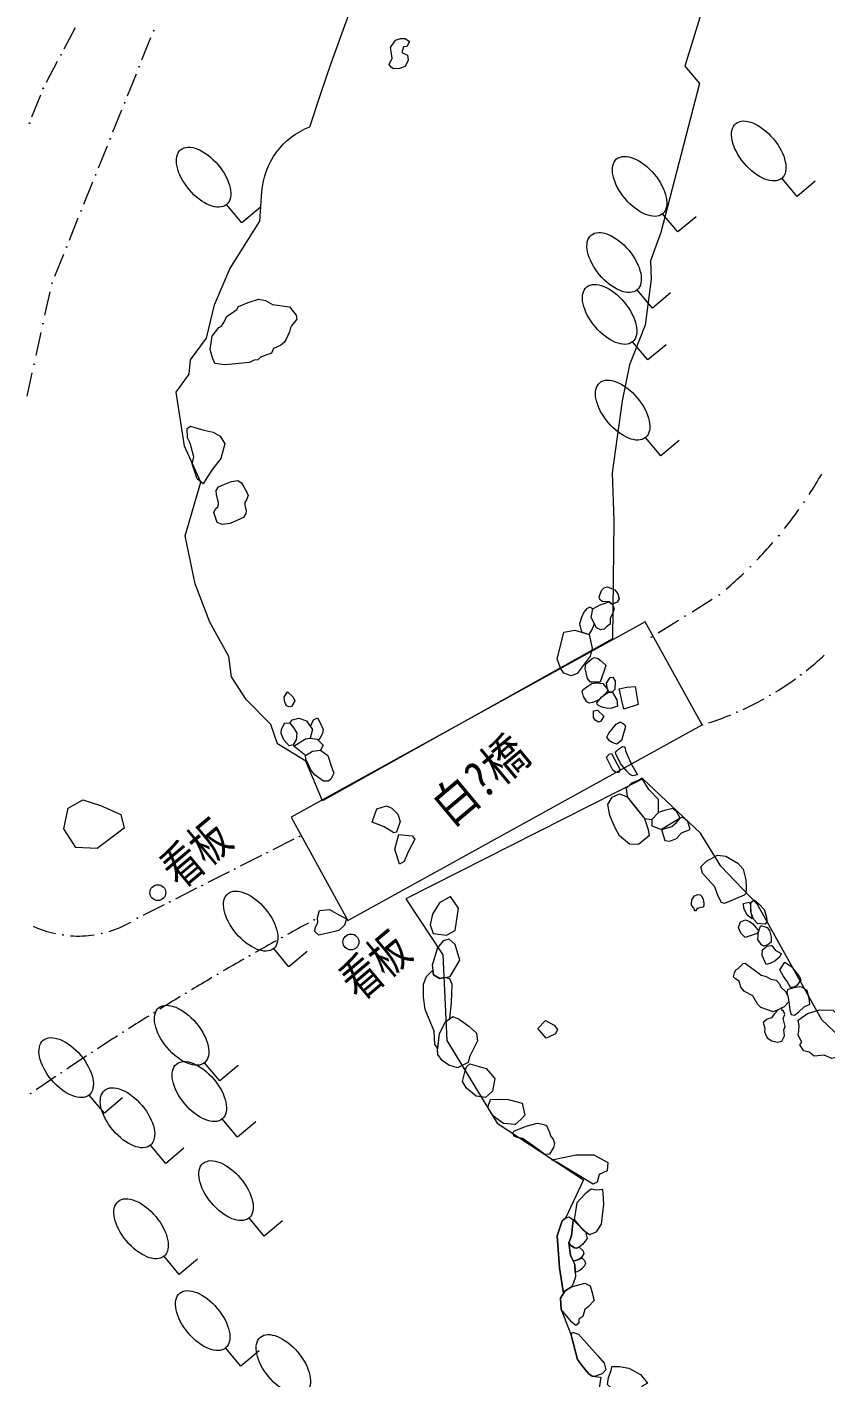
# Model space of a CAD drawing. Header units: metres. Extents: x -10443 to -4073, y -33280 to -26846.
# Drawn here: x -7924.75 to -7907.99, y -29597.36 to -29569.02 of the extents above; entities that cross this region are included whole.
import ezdxf
from ezdxf.enums import TextEntityAlignment as Align

# ---------------------------------------------------------------- set-up
doc = ezdxf.new("R2010")
doc.units = ezdxf.units.M
doc.header["$MEASUREMENT"] = 0
doc.linetypes.add('CONTINUOUS_1', pattern=[0])
doc.linetypes.add('CONTINUOUS_2', pattern=[0])
for name, color, linetype, lineweight in [('園路', 241, 'CONTINUOUS_2', 18), ('木', 254, 'CONTINUOUS_2', 18), ('構造物', 241, 'CONTINUOUS_2', 18), ('石', 241, 'CONTINUOUS_2', 18), ('護岸', 241, 'CONTINUOUS_2', 18)]:
    doc.layers.add(name, color=color, linetype=linetype, lineweight=lineweight)
doc.styles.add('MS Gothic', font='MS Gothic.ttf')

msp = doc.modelspace()

# ---------------------------------------------------------------- hatches: boundary and pattern name
at = {"layer": '園路', "linetype": 'CONTINUOUS_1', "lineweight": 18}
for points in [[(-7922.081, -29569.094, 1), (-7922.096, -29569.094, 1)], [(-7924.031, -29569.603, 1), (-7924.046, -29569.603, 1)], [(-7922.386, -29569.851, 1), (-7922.401, -29569.851, 1)], [(-7924.402, -29570.305, 1), (-7924.417, -29570.305, 1)], [(-7922.692, -29570.608, 1), (-7922.707, -29570.608, 1)], [(-7924.693, -29571.037, 1), (-7924.708, -29571.037, 1)], [(-7922.997, -29571.365, 1), (-7923.012, -29571.365, 1)], [(-7923.302, -29572.122, 1), (-7923.317, -29572.122, 1)], [(-7923.607, -29572.879, 1), (-7923.622, -29572.879, 1)], [(-7923.912, -29573.636, 1), (-7923.927, -29573.636, 1)], [(-7924.217, -29574.394, 1), (-7924.232, -29574.394, 1)], [(-7924.405, -29575.246, 1), (-7924.42, -29575.246, 1)], [(-7924.594, -29576.098, 1), (-7924.609, -29576.098, 1)], [(-7908.419, -29578.989, 1), (-7908.434, -29578.989, 1)], [(-7908.951, -29579.695, 1), (-7908.966, -29579.695, 1)], [(-7909.548, -29580.347, 1), (-7909.563, -29580.347, 1)], [(-7910.203, -29580.94, 1), (-7910.218, -29580.94, 1)], [(-7910.916, -29581.382, 1), (-7910.931, -29581.382, 1)], [(-7911.63, -29581.824, 1), (-7911.645, -29581.824, 1)], [(-7908.487, -29582.615, 1), (-7908.502, -29582.615, 1)], [(-7909.135, -29583.048, 1), (-7909.15, -29583.048, 1)], [(-7909.83, -29583.4, 1), (-7909.845, -29583.4, 1)], [(-7910.562, -29583.668, 1), (-7910.577, -29583.668, 1)], [(-7919.017, -29586.008, 1), (-7919.032, -29586.008, 1)], [(-7919.699, -29586.351, 1), (-7919.714, -29586.351, 1)], [(-7920.381, -29586.695, 1), (-7920.396, -29586.695, 1)], [(-7921.062, -29587.039, 1), (-7921.077, -29587.039, 1)], [(-7921.744, -29587.382, 1), (-7921.759, -29587.382, 1)], [(-7922.426, -29587.726, 1), (-7922.441, -29587.726, 1)], [(-7918.711, -29587.761, 1), (-7918.726, -29587.761, 1)], [(-7923.174, -29588.044, 1), (-7923.189, -29588.044, 1)], [(-7923.987, -29588.076, 1), (-7924.002, -29588.076, 1)], [(-7919.392, -29588.133, 1), (-7919.407, -29588.133, 1)], [(-7920.068, -29588.514, 1), (-7920.083, -29588.514, 1)], [(-7920.739, -29588.903, 1), (-7920.754, -29588.903, 1)], [(-7921.406, -29589.301, 1), (-7921.421, -29589.301, 1)], [(-7922.068, -29589.706, 1), (-7922.083, -29589.706, 1)], [(-7922.725, -29590.119, 1), (-7922.74, -29590.119, 1)], [(-7923.377, -29590.54, 1), (-7923.392, -29590.54, 1)], [(-7924.024, -29590.969, 1), (-7924.039, -29590.969, 1)], [(-7924.665, -29591.406, 1), (-7924.68, -29591.406, 1)]]:
    msp.add_hatch(color=241, dxfattribs=at).paths.add_polyline_path(points, flags=0)

# ---------------------------------------------------------------- linework, layer by layer
at = {"layer": '園路', "color": 1, "linetype": 'CONTINUOUS_1', "lineweight": 18}
for p, q in [((-7923.969, -29569.473), (-7923.735, -29569.031)), ((-7922.335, -29569.704), (-7922.148, -29569.241)), ((-7924.341, -29570.175), (-7924.107, -29569.733)), ((-7922.64, -29570.461), (-7922.453, -29569.998)), ((-7924.647, -29570.903), (-7924.463, -29570.438)), ((-7922.945, -29571.218), (-7922.758, -29570.755)), ((-7923.25, -29571.976), (-7923.063, -29571.512)), ((-7923.555, -29572.733), (-7923.368, -29572.269)), ((-7923.86, -29573.49), (-7923.673, -29573.026)), ((-7924.165, -29574.247), (-7923.979, -29573.783)), ((-7924.373, -29575.064), (-7924.265, -29574.576)), ((-7924.561, -29575.916), (-7924.453, -29575.428)), ((-7924.749, -29576.768), (-7924.641, -29576.28)), ((-7910.78, -29581.293), (-7910.355, -29581.03)), ((-7911.493, -29581.735), (-7911.068, -29581.471)), ((-7919.143, -29586.067), (-7919.589, -29586.292)), ((-7919.824, -29586.411), (-7920.271, -29586.636)), ((-7920.506, -29586.754), (-7920.952, -29586.979)), ((-7921.187, -29587.098), (-7921.634, -29587.323)), ((-7921.869, -29587.442), (-7922.316, -29587.667))]:
    msp.add_line(p, q, dxfattribs=at)
for centre in [(-7922.089, -29569.094), (-7924.038, -29569.603), (-7922.394, -29569.851), (-7924.41, -29570.305), (-7922.699, -29570.608), (-7924.7, -29571.037), (-7923.004, -29571.365), (-7923.309, -29572.122), (-7923.614, -29572.879), (-7923.919, -29573.636), (-7924.225, -29574.394), (-7924.413, -29575.246), (-7924.601, -29576.098), (-7908.426, -29578.989), (-7908.959, -29579.695), (-7909.555, -29580.347), (-7910.21, -29580.94), (-7910.924, -29581.382), (-7911.637, -29581.824), (-7908.494, -29582.615), (-7909.143, -29583.048), (-7909.837, -29583.4), (-7910.569, -29583.668), (-7919.025, -29586.008), (-7919.707, -29586.351), (-7920.388, -29586.695), (-7921.07, -29587.039), (-7921.751, -29587.382), (-7922.433, -29587.726), (-7918.718, -29587.761), (-7923.182, -29588.044), (-7923.995, -29588.076), (-7919.399, -29588.133), (-7920.075, -29588.514), (-7920.747, -29588.903), (-7921.414, -29589.301), (-7922.076, -29589.706), (-7922.733, -29590.119), (-7923.385, -29590.54), (-7924.031, -29590.969), (-7924.673, -29591.406)]:
    msp.add_circle(centre, 0.0075, dxfattribs=at)
for centre, radius, start, end in [((-7916.162, -29573.707), 9.367, 326.8535, 329.9118), ((-7916.162, -29573.707), 9.367, 321.444, 324.5024), ((-7916.162, -29573.707), 9.367, 316.0346, 319.0929), ((-7916.162, -29573.707), 9.367, 310.6252, 313.6835), ((-7912.454, -29577.386), 6.559, 308.3619, 312.7295), ((-7912.454, -29577.386), 6.559, 301.5497, 305.9174), ((-7912.454, -29577.386), 6.559, 294.7376, 299.1053), ((-7912.454, -29577.386), 6.559, 287.9254, 292.2931), ((-7923.678, -29585.83), 2.269, 245.3493, 257.9776), ((-7923.678, -29585.83), 2.269, 286.6555, 299.2839), ((-7888.259, -29644.21), 64.143, 118.47427, 118.9209), ((-7923.678, -29585.83), 2.269, 266.0024, 278.6307), ((-7888.259, -29644.21), 64.143, 119.16753, 119.61416), ((-7888.259, -29644.21), 64.143, 119.86079, 120.30742), ((-7888.259, -29644.21), 64.143, 120.55405, 121.00068), ((-7888.259, -29644.21), 64.143, 121.24731, 121.69394), ((-7888.259, -29644.21), 64.143, 121.94057, 122.3872), ((-7888.259, -29644.21), 64.143, 122.63383, 123.08046), ((-7888.259, -29644.21), 64.143, 123.32709, 123.77372), ((-7888.259, -29644.21), 64.143, 124.02035, 124.46698)]:
    msp.add_arc(centre, radius, start, end, dxfattribs=at)
at = {"layer": '木', "color": 1, "linetype": 'CONTINUOUS_1', "lineweight": 18}
for p, q in [((-7908.575, -29572.577), (-7908.897, -29572.194)), ((-7908.192, -29572.256), (-7908.575, -29572.577)), ((-7920.237, -29573.128), (-7920.559, -29572.745)), ((-7919.854, -29572.806), (-7920.237, -29573.128)), ((-7911.079, -29573.32), (-7911.4, -29572.937)), ((-7910.696, -29572.999), (-7911.079, -29573.32)), ((-7911.614, -29574.919), (-7911.935, -29574.536)), ((-7911.23, -29574.597), (-7911.614, -29574.919)), ((-7911.709, -29576.007), (-7912.03, -29575.624)), ((-7911.326, -29575.686), (-7911.709, -29576.007)), ((-7911.435, -29578.016), (-7911.756, -29577.633)), ((-7911.052, -29577.695), (-7911.435, -29578.016)), ((-7919.248, -29588.743), (-7919.569, -29588.36)), ((-7918.865, -29588.422), (-7919.248, -29588.743)), ((-7920.7, -29591.141), (-7921.021, -29590.758)), ((-7920.317, -29590.82), (-7920.7, -29591.141)), ((-7923.125, -29591.82), (-7923.446, -29591.437)), ((-7922.742, -29591.498), (-7923.125, -29591.82)), ((-7920.327, -29592.321), (-7920.649, -29591.938)), ((-7919.944, -29592), (-7920.327, -29592.321)), ((-7921.837, -29592.871), (-7922.158, -29592.488)), ((-7921.454, -29592.55), (-7921.837, -29592.871)), ((-7919.766, -29594.401), (-7920.087, -29594.018)), ((-7919.383, -29594.08), (-7919.766, -29594.401)), ((-7921.551, -29595.202), (-7921.872, -29594.819)), ((-7921.168, -29594.88), (-7921.551, -29595.202)), ((-7920.257, -29597.13), (-7920.578, -29596.747)), ((-7919.874, -29596.808), (-7920.257, -29597.13))]:
    msp.add_line(p, q, dxfattribs=at)
for centre in [(-7909.379, -29571.62), (-7921.041, -29572.17), (-7911.882, -29572.363), (-7912.417, -29573.961), (-7912.512, -29575.05), (-7912.238, -29577.059), (-7920.051, -29587.786), (-7921.503, -29590.183), (-7923.928, -29590.862), (-7921.131, -29591.364), (-7922.64, -29591.914), (-7920.57, -29593.444), (-7922.354, -29594.244), (-7921.06, -29596.172), (-7919.366, -29597.095)]:
    msp.add_ellipse(centre, major_axis=(-0.482, 0.575), ratio=0.533333, dxfattribs=at)
at = {"layer": '構造物', "color": 1, "linetype": 'CONTINUOUS_2', "lineweight": 18}
for centre in [(-7922.002, -29587.189), (-7917.946, -29588.224)]:
    msp.add_circle(centre, 0.167, dxfattribs=at)
at = {"layer": '石', "color": 4, "linetype": 'CONTINUOUS_2', "lineweight": 18, "flags": 128}
for points in [[(-7917.142, -29569.806), (-7917.082, -29569.675), (-7917.101, -29569.535), (-7917.114, -29569.451), (-7917.012, -29569.294), (-7916.904, -29569.26), (-7916.81, -29569.262), (-7916.713, -29569.319), (-7916.77, -29569.427), (-7916.844, -29569.432), (-7916.878, -29569.556), (-7916.761, -29569.61), (-7916.747, -29569.715), (-7916.805, -29569.845), (-7916.928, -29569.892), (-7917.053, -29569.894), (-7917.098, -29569.861), (-7917.142, -29569.806)], [(-7920.597, -29575.183), (-7920.563, -29575.096), (-7920.441, -29575.02), (-7920.343, -29574.948), (-7920.309, -29574.888), (-7920.102, -29574.799), (-7919.889, -29574.731), (-7919.738, -29574.759), (-7919.593, -29574.844), (-7919.236, -29574.889), (-7919.099, -29575.066), (-7919.083, -29575.148), (-7919.194, -29575.288), (-7919.218, -29575.335), (-7919.234, -29575.417), (-7919.307, -29575.569), (-7919.351, -29575.638), (-7919.422, -29575.698), (-7919.573, -29575.768), (-7919.615, -29575.861), (-7919.845, -29575.95), (-7919.899, -29576.005), (-7919.978, -29576.013), (-7920.076, -29576.058), (-7920.594, -29576.108), (-7920.802, -29576.078), (-7920.852, -29575.965), (-7920.905, -29575.79), (-7920.862, -29575.509), (-7920.719, -29575.328), (-7920.664, -29575.299), (-7920.597, -29575.183)], [(-7920.778, -29578.75), (-7920.725, -29578.67), (-7920.627, -29578.63), (-7920.457, -29578.555), (-7920.323, -29578.538), (-7920.246, -29578.583), (-7920.194, -29578.67), (-7920.143, -29578.769), (-7920.106, -29578.851), (-7920.139, -29578.942), (-7920.173, -29578.998), (-7920.174, -29579.056), (-7920.15, -29579.177), (-7920.155, -29579.227), (-7920.204, -29579.311), (-7920.483, -29579.438), (-7920.65, -29579.458), (-7920.759, -29579.416), (-7920.826, -29579.21), (-7920.788, -29579.129), (-7920.736, -29579.086), (-7920.729, -29579.006), (-7920.772, -29578.833), (-7920.778, -29578.75)], [(-7912.864, -29581.23), (-7912.926, -29581.198), (-7912.999, -29581.229), (-7913.054, -29581.303), (-7913.101, -29581.416), (-7913.148, -29581.543), (-7913.118, -29581.668), (-7913.086, -29581.724), (-7912.94, -29581.771), (-7912.885, -29581.68), (-7912.839, -29581.561), (-7912.84, -29581.517)], [(-7913.539, -29582.491), (-7913.617, -29582.285), (-7913.472, -29581.724), (-7913.246, -29581.678), (-7912.94, -29581.771), (-7912.876, -29582.056), (-7912.923, -29582.228), (-7913.196, -29582.59), (-7913.322, -29582.637), (-7913.473, -29582.583), (-7913.539, -29582.491)], [(-7919.278, -29582.976), (-7919.156, -29583.083), (-7919.127, -29583.164), (-7919.193, -29583.28), (-7919.261, -29583.287), (-7919.306, -29583.262), (-7919.344, -29583.163), (-7919.348, -29583.082), (-7919.308, -29583.012), (-7919.278, -29582.976)], [(-7918.796, -29583.704), (-7918.73, -29583.561), (-7918.648, -29583.522), (-7918.594, -29583.626), (-7918.53, -29583.761), (-7918.543, -29583.844), (-7918.584, -29583.935), (-7918.637, -29583.989)], [(-7919.407, -29583.757), (-7919.334, -29583.621), (-7919.233, -29583.628), (-7919.144, -29583.734), (-7919.079, -29583.841), (-7919.095, -29583.982), (-7919.159, -29584.086), (-7919.246, -29584.105), (-7919.358, -29583.98), (-7919.413, -29583.847), (-7919.407, -29583.757)], [(-7919.233, -29583.628), (-7919.177, -29583.564), (-7919.039, -29583.526), (-7918.877, -29583.584), (-7918.755, -29583.764), (-7918.8, -29583.944)], [(-7919.159, -29584.086), (-7919.145, -29584.112)], [(-7918.9, -29584.308), (-7919.145, -29584.112), (-7918.902, -29583.96), (-7918.8, -29583.944), (-7918.658, -29583.967), (-7918.532, -29584.095), (-7918.587, -29584.201)], [(-7918.9, -29584.308), (-7918.755, -29584.219), (-7918.587, -29584.201), (-7918.428, -29584.309), (-7918.36, -29584.525), (-7918.306, -29584.682), (-7918.365, -29584.809), (-7918.425, -29584.848), (-7918.519, -29584.85), (-7918.694, -29584.725), (-7918.778, -29584.625), (-7918.894, -29584.39), (-7918.9, -29584.308)], [(-7912.551, -29585.34), (-7912.456, -29585.183), (-7912.301, -29585.115), (-7912.143, -29585.177), (-7912.026, -29585.334), (-7911.779, -29585.632), (-7911.699, -29585.866), (-7911.68, -29585.998), (-7911.902, -29586.18), (-7912.093, -29586.171), (-7912.307, -29585.997), (-7912.394, -29585.83), (-7912.509, -29585.57), (-7912.551, -29585.34)], [(-7922.707, -29585.833), (-7923.276, -29586.263), (-7923.722, -29586.244), (-7923.98, -29585.851), (-7923.883, -29585.412), (-7923.576, -29585.238), (-7923.21, -29585.361), (-7922.779, -29585.548), (-7922.707, -29585.833)], [(-7916.22, -29588.045), (-7915.937, -29588.078), (-7915.759, -29587.982), (-7915.689, -29587.515), (-7915.855, -29587.273), (-7916.083, -29587.405), (-7916.234, -29587.643), (-7916.282, -29587.864), (-7916.22, -29588.045)], [(-7910.786, -29587.342), (-7910.727, -29587.255), (-7910.65, -29587.226), (-7910.612, -29587.236), (-7910.574, -29587.27), (-7910.549, -29587.33), (-7910.533, -29587.408), (-7910.534, -29587.468), (-7910.556, -29587.493), (-7910.586, -29587.5), (-7910.65, -29587.513), (-7910.677, -29587.534), (-7910.706, -29587.57), (-7910.728, -29587.567), (-7910.737, -29587.522), (-7910.756, -29587.499), (-7910.792, -29587.442), (-7910.786, -29587.342)], [(-7909.699, -29587.418), (-7909.583, -29587.391), (-7909.55, -29587.439), (-7909.551, -29587.572), (-7909.52, -29587.741), (-7909.625, -29587.66), (-7909.693, -29587.514), (-7909.699, -29587.418)], [(-7918.608, -29587.566), (-7918.393, -29587.545), (-7918.2, -29587.654), (-7918.04, -29587.737), (-7918.078, -29587.869), (-7918.2, -29587.982), (-7918.43, -29588.037), (-7918.618, -29588.079), (-7918.707, -29588.004), (-7918.7, -29587.924), (-7918.642, -29587.823), (-7918.646, -29587.71), (-7918.608, -29587.566)], [(-7909.413, -29588.045), (-7909.665, -29588.127), (-7909.757, -29588.042), (-7909.807, -29587.921), (-7909.762, -29587.803), (-7909.656, -29587.761), (-7909.574, -29587.794), (-7909.501, -29587.841), (-7909.438, -29587.917), (-7909.388, -29587.979), (-7909.383, -29588.005), (-7909.413, -29588.045)], [(-7909.862, -29588.811), (-7909.81, -29588.778), (-7909.75, -29588.717), (-7909.705, -29588.676), (-7909.667, -29588.668), (-7909.601, -29588.718), (-7909.368, -29588.886), (-7909.326, -29588.922), (-7909.226, -29588.949), (-7909.127, -29589.002), (-7909.057, -29589.021), (-7909.015, -29589.029), (-7908.945, -29589.106), (-7908.915, -29589.171), (-7908.818, -29589.266), (-7908.771, -29589.361), (-7908.75, -29589.48), (-7908.845, -29589.583), (-7908.944, -29589.636), (-7909.076, -29589.692), (-7909.333, -29589.599), (-7909.4, -29589.539), (-7909.502, -29589.352), (-7909.681, -29589.266), (-7909.754, -29589.17), (-7909.794, -29589.044), (-7909.869, -29589), (-7909.91, -29588.957), (-7909.888, -29588.873), (-7909.862, -29588.811)], [(-7909.28, -29589.945), (-7909.248, -29590.035), (-7909.259, -29590.101), (-7909.234, -29590.161), (-7909.204, -29590.235), (-7909.104, -29590.299), (-7908.989, -29590.33), (-7908.893, -29590.306), (-7908.835, -29590.194), (-7908.853, -29590.071), (-7908.825, -29589.995), (-7908.863, -29589.832), (-7908.834, -29589.744), (-7908.857, -29589.671), (-7908.885, -29589.667), (-7908.894, -29589.61), (-7908.974, -29589.65), (-7909.052, -29589.739), (-7909.11, -29589.814), (-7909.205, -29589.844), (-7909.258, -29589.89), (-7909.287, -29589.913), (-7909.28, -29589.945)], [(-7913.846, -29590.245), (-7914.019, -29590.039), (-7913.86, -29589.874), (-7913.675, -29589.968), (-7913.605, -29590.058), (-7913.651, -29590.155), (-7913.784, -29590.218), (-7913.846, -29590.245)], [(-7914.992, -29591.829), (-7915.069, -29591.692), (-7915.015, -29591.53), (-7914.833, -29591.525), (-7914.64, -29591.528), (-7914.35, -29591.608), (-7914.294, -29591.858), (-7914.374, -29591.952), (-7914.496, -29592.054), (-7914.739, -29592.035), (-7914.889, -29591.933), (-7914.992, -29591.829)], [(-7912.48, -29597.217), (-7912.462, -29597.138), (-7912.303, -29597.137), (-7912.11, -29597.171), (-7911.86, -29597.306), (-7911.717, -29597.488), (-7911.829, -29597.551), (-7911.873, -29597.656), (-7912.055, -29597.692), (-7912.235, -29597.679), (-7912.473, -29597.592), (-7912.555, -29597.513), (-7912.534, -29597.368), (-7912.48, -29597.217)]]:
    msp.add_lwpolyline(points, dxfattribs=at)
for points in [[(-7921.316, -29577.397), (-7921.134, -29577.45), (-7921.029, -29577.482), (-7920.843, -29577.523), (-7920.694, -29577.607), (-7920.595, -29577.768), (-7920.676, -29578.076), (-7920.857, -29578.298), (-7920.975, -29578.482), (-7921.051, -29578.606), (-7921.176, -29578.499), (-7921.281, -29578.188), (-7921.245, -29578.041), (-7921.32, -29577.754), (-7921.382, -29577.643), (-7921.383, -29577.443)], [(-7912.521, -29581.083), (-7912.665, -29581.077), (-7912.72, -29581.034), (-7912.728, -29580.979), (-7912.68, -29580.845), (-7912.627, -29580.788), (-7912.558, -29580.772), (-7912.472, -29580.807), (-7912.4, -29580.829), (-7912.338, -29580.916), (-7912.314, -29581.018), (-7912.353, -29581.089), (-7912.402, -29581.115), (-7912.45, -29581.137)], [(-7912.699, -29581.675), (-7912.784, -29581.629), (-7912.897, -29581.411), (-7912.864, -29581.23), (-7912.707, -29581.148), (-7912.521, -29581.083), (-7912.45, -29581.137), (-7912.414, -29581.228), (-7912.45, -29581.339), (-7912.499, -29581.427), (-7912.498, -29581.55), (-7912.574, -29581.611), (-7912.628, -29581.659)], [(-7912.709, -29582.767), (-7912.862, -29582.773), (-7912.914, -29582.767), (-7912.974, -29582.695), (-7913.027, -29582.483), (-7913.009, -29582.384), (-7912.889, -29582.278), (-7912.828, -29582.252), (-7912.753, -29582.273), (-7912.713, -29582.31), (-7912.592, -29582.412), (-7912.592, -29582.422)], [(-7912.4, -29582.925), (-7912.453, -29582.975), (-7912.482, -29582.977), (-7912.525, -29582.974), (-7912.554, -29582.917), (-7912.575, -29582.79), (-7912.497, -29582.669), (-7912.444, -29582.666), (-7912.395, -29582.749)], [(-7912.745, -29583.147), (-7912.868, -29583.198), (-7912.937, -29583.213), (-7912.988, -29583.183), (-7913.022, -29583.142), (-7913.062, -29583.068), (-7913.091, -29582.959), (-7913.055, -29582.917), (-7912.989, -29582.865), (-7912.886, -29582.8), (-7912.789, -29582.785), (-7912.655, -29582.799), (-7912.554, -29582.917), (-7912.557, -29582.95), (-7912.574, -29582.985), (-7912.601, -29583.011)], [(-7912.214, -29583.336), (-7912.311, -29582.912), (-7912.149, -29582.872), (-7911.977, -29582.859), (-7911.915, -29583.239)], [(-7912.343, -29583.274), (-7912.486, -29583.325), (-7912.574, -29583.319), (-7912.646, -29583.303), (-7912.74, -29583.27), (-7912.774, -29583.229), (-7912.782, -29583.207), (-7912.755, -29583.166), (-7912.673, -29583.081), (-7912.62, -29583.039), (-7912.578, -29583.01), (-7912.536, -29582.987), (-7912.489, -29582.983), (-7912.451, -29582.988), (-7912.36, -29583.138)], [(-7912.632, -29583.487), (-7912.699, -29583.59), (-7912.747, -29583.612), (-7912.816, -29583.567), (-7912.848, -29583.509), (-7912.849, -29583.371), (-7912.765, -29583.357)], [(-7912.259, -29583.993), (-7912.357, -29584.075), (-7912.402, -29584.06), (-7912.458, -29584.035), (-7912.514, -29584.005), (-7912.568, -29583.928), (-7912.53, -29583.838), (-7912.438, -29583.726), (-7912.377, -29583.65), (-7912.33, -29583.633), (-7912.288, -29583.6), (-7912.24, -29583.629), (-7912.205, -29583.655), (-7912.175, -29583.704)], [(-7912.291, -29584.61), (-7912.325, -29584.674), (-7912.387, -29584.662), (-7912.442, -29584.62), (-7912.571, -29584.369), (-7912.575, -29584.345), (-7912.522, -29584.285), (-7912.469, -29584.271)], [(-7911.923, -29584.714), (-7912.03, -29584.74), (-7912.095, -29584.701), (-7912.152, -29584.637), (-7912.282, -29584.476), (-7912.383, -29584.277), (-7912.386, -29584.25), (-7912.371, -29584.226), (-7912.323, -29584.177), (-7912.261, -29584.132), (-7912.24, -29584.122), (-7912.204, -29584.13), (-7912.187, -29584.157), (-7912.178, -29584.209), (-7912.139, -29584.313), (-7912.037, -29584.525), (-7912.009, -29584.567)], [(-7911.891, -29584.825), (-7912.053, -29584.892), (-7912.163, -29585), (-7912.143, -29585.177), (-7911.779, -29585.632), (-7911.627, -29585.651), (-7911.482, -29585.508), (-7911.483, -29585.23), (-7911.687, -29585.025), (-7911.836, -29584.784)], [(-7917.501, -29585.707), (-7917.4, -29585.428), (-7917.198, -29585.365), (-7917.085, -29585.414), (-7916.958, -29585.542), (-7916.91, -29585.698), (-7916.991, -29585.921), (-7917.048, -29585.933), (-7917.247, -29585.809)], [(-7911.625, -29585.783), (-7911.419, -29585.861), (-7911.202, -29585.803), (-7911.104, -29585.714), (-7911.031, -29585.624), (-7911.105, -29585.485), (-7911.184, -29585.42), (-7911.359, -29585.461), (-7911.482, -29585.508), (-7911.627, -29585.651)], [(-7911.419, -29585.861), (-7911.352, -29586.092), (-7911.246, -29586.109), (-7911.105, -29586.05), (-7911, -29585.93), (-7910.823, -29585.863), (-7910.87, -29585.694), (-7910.977, -29585.604), (-7911.031, -29585.624)], [(-7916.924, -29586.588), (-7917.023, -29586.276), (-7916.942, -29585.969), (-7916.66, -29585.996), (-7916.601, -29586.066), (-7916.746, -29586.331), (-7916.813, -29586.498), (-7916.829, -29586.536)], [(-7909.684, -29587.243), (-7910.099, -29587.418), (-7910.16, -29587.396), (-7910.242, -29587.248), (-7910.305, -29587.068), (-7910.446, -29586.907), (-7910.562, -29586.782), (-7910.595, -29586.647), (-7910.479, -29586.528), (-7910.246, -29586.4), (-7910.068, -29586.424), (-7909.817, -29586.567), (-7909.703, -29586.694), (-7909.653, -29586.917), (-7909.64, -29587.089), (-7909.652, -29587.209)], [(-7909.246, -29587.848), (-7909.406, -29587.834), (-7909.489, -29587.746), (-7909.536, -29587.615), (-7909.544, -29587.46), (-7909.537, -29587.388), (-7909.473, -29587.342), (-7909.37, -29587.427), (-7909.264, -29587.543), (-7909.218, -29587.702), (-7909.211, -29587.791)], [(-7909.319, -29588.284), (-7909.399, -29588.174), (-7909.383, -29588.005), (-7909.337, -29587.878), (-7909.204, -29587.921), (-7909.15, -29587.982), (-7909.12, -29588.122), (-7909.12, -29588.231), (-7909.191, -29588.287), (-7909.281, -29588.312)], [(-7916.227, -29588.815), (-7916.209, -29588.912), (-7916.078, -29588.993), (-7915.858, -29588.946), (-7915.655, -29588.606), (-7915.759, -29588.274), (-7915.884, -29588.162), (-7916.006, -29588.2), (-7916.125, -29588.349), (-7916.241, -29588.71)], [(-7909.225, -29588.698), (-7909.307, -29588.508), (-7909.299, -29588.392), (-7909.206, -29588.312), (-7909.106, -29588.299), (-7909.031, -29588.399), (-7908.911, -29588.463), (-7908.938, -29588.533), (-7909.042, -29588.627), (-7909.149, -29588.674)], [(-7915.959, -29589.899), (-7915.865, -29589.833), (-7915.831, -29589.497), (-7915.819, -29589.119), (-7915.868, -29589.001), (-7915.979, -29588.967), (-7916.078, -29588.993), (-7916.209, -29588.912), (-7916.227, -29588.815), (-7916.366, -29588.956), (-7916.426, -29589.12), (-7916.43, -29589.381), (-7916.392, -29589.632), (-7916.204, -29590.089), (-7916.191, -29590.378), (-7916.124, -29590.466), (-7916.085, -29590.147)], [(-7908.498, -29589.023), (-7908.588, -29589.146), (-7908.659, -29589.177), (-7908.714, -29589.179), (-7908.784, -29589.053), (-7908.864, -29588.932), (-7908.934, -29588.81), (-7908.832, -29588.648), (-7908.686, -29588.745), (-7908.601, -29588.858), (-7908.521, -29588.956)], [(-7908.514, -29589.164), (-7908.673, -29589.194), (-7908.765, -29589.224), (-7908.791, -29589.278), (-7908.771, -29589.361), (-7908.75, -29589.48), (-7908.729, -29589.649), (-7908.699, -29589.744), (-7908.627, -29589.763), (-7908.537, -29589.693), (-7908.424, -29589.586), (-7908.303, -29589.531), (-7908.32, -29589.402), (-7908.364, -29589.25), (-7908.459, -29589.177)], [(-7908.527, -29589.979), (-7908.549, -29589.865), (-7908.355, -29589.723), (-7908.106, -29589.647), (-7907.824, -29589.654), (-7907.664, -29589.827), (-7907.482, -29590.03), (-7907.452, -29590.307), (-7907.558, -29590.56), (-7907.706, -29590.636), (-7907.844, -29590.667), (-7908.002, -29590.599), (-7908.217, -29590.62), (-7908.32, -29590.536), (-7908.43, -29590.512), (-7908.513, -29590.381), (-7908.477, -29590.324), (-7908.554, -29590.181), (-7908.536, -29590.082)], [(-7916.125, -29590.478), (-7916.085, -29590.147), (-7915.959, -29589.899), (-7915.802, -29589.789), (-7915.669, -29589.847), (-7915.471, -29589.994), (-7915.308, -29590.138), (-7915.288, -29590.301), (-7915.458, -29590.635), (-7915.483, -29590.756), (-7915.706, -29590.864), (-7915.886, -29590.808), (-7916.03, -29590.711), (-7916.12, -29590.585)], [(-7915.451, -29590.782), (-7915.108, -29590.882), (-7914.924, -29591.088), (-7914.971, -29591.355), (-7915.121, -29591.492), (-7915.315, -29591.463), (-7915.516, -29591.293), (-7915.599, -29591.15), (-7915.556, -29590.955), (-7915.517, -29590.843)], [(-7914.523, -29592.199), (-7914.264, -29592.091), (-7914.026, -29592.025), (-7913.922, -29592.048), (-7913.84, -29592.074), (-7913.778, -29592.227), (-7913.744, -29592.305), (-7913.697, -29592.361), (-7913.667, -29592.452), (-7913.69, -29592.535), (-7913.777, -29592.675), (-7913.876, -29592.684), (-7914.038, -29592.558), (-7914.217, -29592.433), (-7914.342, -29592.351), (-7914.454, -29592.328), (-7914.519, -29592.301), (-7914.546, -29592.235)], [(-7913.725, -29592.799), (-7913.217, -29592.691), (-7912.842, -29592.689), (-7912.551, -29592.853), (-7912.561, -29593.03), (-7912.729, -29593.108), (-7912.771, -29593.266), (-7912.859, -29593.307), (-7913.229, -29593.087), (-7913.62, -29592.848)], [(-7913.255, -29594.05), (-7913.084, -29594.261), (-7912.934, -29594.364), (-7912.785, -29594.307), (-7912.682, -29594.146), (-7912.634, -29593.73), (-7912.648, -29593.504), (-7912.653, -29593.422), (-7912.778, -29593.437), (-7912.897, -29593.415), (-7913.026, -29593.508), (-7913.202, -29593.703), (-7913.231, -29593.882)], [(-7913.482, -29595.601), (-7913.565, -29595.065), (-7913.613, -29594.394), (-7913.509, -29594.078), (-7913.442, -29594.019), (-7913.361, -29593.991), (-7913.279, -29594.058), (-7913.314, -29594.395), (-7913.372, -29594.539), (-7913.334, -29594.797), (-7913.242, -29595.001), (-7913.23, -29595.252), (-7913.279, -29595.391), (-7913.313, -29595.466), (-7913.444, -29595.55)], [(-7913.017, -29594.309), (-7912.984, -29594.452), (-7913.029, -29594.506), (-7913.081, -29594.574), (-7913.152, -29594.633), (-7913.207, -29594.652), (-7913.248, -29594.648), (-7913.328, -29594.597), (-7913.372, -29594.539), (-7913.314, -29594.395), (-7913.293, -29594.198), (-7913.279, -29594.058)], [(-7913.152, -29594.633), (-7913.071, -29594.708), (-7913.056, -29594.764), (-7913.101, -29594.846), (-7913.148, -29594.884), (-7913.229, -29594.911), (-7913.28, -29594.916), (-7913.334, -29594.797), (-7913.372, -29594.539), (-7913.328, -29594.597), (-7913.248, -29594.648), (-7913.207, -29594.652)], [(-7913.101, -29594.846), (-7913.039, -29594.909), (-7913.022, -29594.969), (-7913.04, -29595.024), (-7913.099, -29595.087), (-7913.136, -29595.118), (-7913.234, -29595.165), (-7913.242, -29595.001), (-7913.28, -29594.916), (-7913.229, -29594.911), (-7913.148, -29594.884)], [(-7913.306, -29596.208), (-7913.533, -29595.937), (-7913.547, -29595.7), (-7913.444, -29595.55), (-7913.313, -29595.466), (-7913.035, -29595.387), (-7912.919, -29595.443), (-7912.889, -29595.561), (-7912.836, -29595.75), (-7912.966, -29595.886), (-7913.032, -29595.941), (-7913.073, -29596.087), (-7913.162, -29596.145), (-7913.158, -29596.227), (-7913.219, -29596.273)], [(-7913.289, -29596.412), (-7913.163, -29596.456), (-7912.757, -29596.911), (-7912.625, -29597.068), (-7912.592, -29597.208), (-7912.667, -29597.289), (-7912.751, -29597.317), (-7912.828, -29597.346), (-7912.882, -29597.338), (-7912.949, -29597.287), (-7913.061, -29597.154), (-7913.19, -29596.987), (-7913.317, -29596.478)]]:
    msp.add_lwpolyline(points, close=True, dxfattribs=at)
at = {"layer": '護岸', "color": 1, "lineweight": 18, "flags": 128}
for points in [[(-7912.45, -29581.862), (-7918.543, -29585.261), (-7918.892, -29584.432), (-7919.487, -29584.063), (-7919.631, -29583.657), (-7920.146, -29583.134), (-7920.457, -29582.659), (-7920.509, -29582.23), (-7920.912, -29581.514), (-7921.218, -29580.705), (-7921.428, -29579.702), (-7921.1, -29578.57), (-7921.441, -29577.815), (-7921.62, -29576.685), (-7921.344, -29576.307), (-7921.314, -29576.003), (-7920.979, -29575.547), (-7920.813, -29574.851), (-7920.49, -29574.097), (-7919.859, -29573.095), (-7919.816, -29572.476, -0.288423), (-7918.81, -29571.11), (-7918.581, -29570.411), (-7918.358, -29569.775), (-7917.989, -29568.752), (-7917.639, -29568.504), (-7917.279, -29567.66), (-7917.023, -29567.191), (-7916.753, -29566.501), (-7916.316, -29566.114), (-7915.988, -29565.62), (-7915.84, -29565.122), (-7915.484, -29564.761), (-7915.325, -29563.775), (-7915.273, -29563.314), (-7914.96, -29562.876), (-7915.002, -29562.301), (-7914.707, -29560.939), (-7914.33, -29559.7, 0.194338), (-7917.22, -29546.765, 0.069516), (-7923.025, -29539.812), (-7924.976, -29538.062), (-7925.905, -29536.865), (-7927.1, -29536.237), (-7928.19, -29535.644), (-7928.948, -29534.702), (-7929.929, -29534.723), (-7930.151, -29534.316), (-7930.235, -29533.574), (-7930.46, -29533.411), (-7930.917, -29532.971), (-7931.3, -29532.161), (-7931.314, -29531.643, -0.024416), (-7931.642, -29531.023, -0.125332), (-7932.78, -29529.052), (-7933.201, -29527.981, 0.231484), (-7934.194, -29527.13), (-7934.671, -29526.652), (-7934.879, -29525.484, -0.264542), (-7936.216, -29524.65), (-7936.552, -29524.426), (-7936.657, -29524.056), (-7936.857, -29523.823), (-7937.169, -29524.031), (-7938.551, -29523.928, 0.025048), (-7939.01, -29523.963), (-7939.431, -29524.182), (-7939.618, -29524.088), (-7940.04, -29524.215), (-7940.211, -29524.025), (-7940.101, -29523.77), (-7940.304, -29520.437), (-7939.766, -29520.321), (-7938.368, -29520.417), (-7937.261, -29520.146), (-7936.807, -29519.697), (-7936.373, -29519.63), (-7936.31, -29519.62), (-7934.652, -29518.95), (-7934.636, -29519.014), (-7934.494, -29518.655), (-7933.889, -29518.262), (-7933.356, -29517.94), (-7932.78, -29517.573), (-7932.341, -29517.254, -0.101763), (-7930.792, -29515.702), (-7930.233, -29515.485, -0.124184), (-7928.386, -29513.623), (-7927.286, -29512.617, -0.076263), (-7925.912, -29511.349), (-7925.666, -29511.151), (-7925.093, -29510.775), (-7924.916, -29510.71), (-7924.547, -29510.483), (-7924.427, -29510.037, 0.12791), (-7923.562, -29509.261, -0.12455), (-7922.705, -29508.017, 0.042697), (-7921.253, -29506.928, -0.143457), (-7920.251, -29505.61, -0.24416), (-7916.01, -29502.496), (-7914.313, -29501.685), (-7914.019, -29501.214), (-7912.337, -29499.863), (-7910.137, -29498.324), (-7908.073, -29497.231), (-7906.706, -29496.348), (-7905.48, -29495.237, -0.056829), (-7902.436, -29492.995, -0.036659), (-7897.846, -29491.108), (-7897.015, -29490.91), (-7896.202, -29490.283), (-7895.07, -29489.579), (-7894.411, -29489.146), (-7893.7, -29488.484), (-7893.216, -29488.145, -0.222982), (-7891.693, -29486.57), (-7891.316, -29486.502), (-7891.082, -29486.074), (-7888.441, -29483.145), (-7888.37, -29482.739), (-7887.804, -29482.412), (-7887.196, -29481.704), (-7886.723, -29480.913), (-7886.337, -29480.588, -0.123015), (-7883.749, -29477.429), (-7882.062, -29476.161, -0.129953), (-7879.918, -29474.593), (-7876.575, -29472.216), (-7872.917, -29471.105), (-7872.318, -29470.588), (-7871.084, -29470.388), (-7869.982, -29469.676), (-7868.422, -29468.997), (-7867.466, -29468.793), (-7864.066, -29467.339), (-7862.978, -29467.032), (-7862.623, -29466.86), (-7862.018, -29465.781), (-7861.321, -29465.767), (-7860.755, -29465.578), (-7859.888, -29464.858), (-7859.698, -29464.054), (-7860.132, -29463.405), (-7859.18, -29461.795), (-7858.439, -29460.672, -0.222516), (-7856.241, -29455.341), (-7855.569, -29454.811), (-7854.332, -29454.105), (-7852.287, -29453.774, -0.125683), (-7846.07, -29453.631), (-7839.624, -29455.718), (-7836.702, -29456.426), (-7836.082, -29456.91), (-7833.788, -29458.073), (-7832.161, -29459.106), (-7830.976, -29460.124), (-7830.114, -29460.486), (-7829.127, -29461.689), (-7827.574, -29463.12), (-7824.963, -29465.154), (-7823.152, -29466.944), (-7821.527, -29468.842), (-7819.952, -29469.481), (-7819.547, -29469.965), (-7817.905, -29470.861), (-7817.095, -29471.218), (-7815.793, -29471.773), (-7815.06, -29472.084), (-7813.805, -29472.113), (-7812.721, -29471.873), (-7811.412, -29472.329), (-7809.619, -29473.554, -0.376867), (-7808.603, -29477.905), (-7810.031, -29478.461), (-7811.372, -29479.585), (-7814.83, -29479.869), (-7819.656, -29478.088), (-7820.364, -29478.162), (-7821.829, -29479.024), (-7824.693, -29482.344), (-7826.484, -29485.472), (-7827.36, -29486.756), (-7827.419, -29487.223), (-7828.163, -29488.869), (-7828.778, -29489.236), (-7828.866, -29489.837), (-7829.65, -29490.297), (-7830.175, -29491.183), (-7830.503, -29492.578), (-7831.483, -29495.278, 0.089045), (-7831.874, -29505.042, 0.164021), (-7829.786, -29511.434), (-7829.314, -29512.444), (-7828.82, -29512.823), (-7827.479, -29514.775), (-7825.884, -29516.793, 0.188853), (-7822.833, -29518.768, -0.31035), (-7818.103, -29523.784), (-7818.006, -29524.748), (-7817.922, -29525.742, -0.135695), (-7820.185, -29531.02, 0.046883), (-7821.873, -29533.913), (-7822.154, -29534.795), (-7822.208, -29535.199), (-7822.513, -29535.744), (-7822.746, -29536.222), (-7822.969, -29536.562), (-7826.09, -29535.446), (-7825.627, -29534.418), (-7826.501, -29533.347), (-7828.047, -29533.36), (-7830.703, -29532.479), (-7830.495, -29531.323), (-7830.325, -29529.811), (-7829.931, -29528.324), (-7829.918, -29528.191), (-7829.628, -29526.754), (-7829.68, -29525.611), (-7829.867, -29524.794, 0.110139), (-7830.54, -29522.264), (-7831.542, -29522.374), (-7834.724, -29517.698), (-7835.571, -29516.728), (-7837.263, -29514.672), (-7837.59, -29513.183), (-7838.299, -29511.362, -0.14227), (-7838.219, -29502.627), (-7837.117, -29496.853), (-7836.34, -29493.44), (-7835.487, -29489.215), (-7834.517, -29486.163), (-7833.215, -29483.706), (-7832.823, -29481.895), (-7832.747, -29478.825), (-7832.667, -29477.569), (-7833.058, -29475.821), (-7834.441, -29474.774), (-7834.275, -29474.108), (-7834.733, -29473.602), (-7836.657, -29472.664), (-7838.187, -29472.333), (-7840.085, -29471.916), (-7845.18, -29471.158), (-7847.378, -29471.561), (-7848.847, -29471.361), (-7850.121, -29471.294), (-7851.466, -29471.968), (-7852.084, -29472.353), (-7853.124, -29472.665), (-7854.294, -29473.449), (-7855.965, -29474.53), (-7858.437, -29476.374), (-7860.704, -29478.326), (-7861.925, -29479.58), (-7863.398, -29481.162), (-7866.587, -29482.702), (-7868.181, -29483.216), (-7870.553, -29484.218), (-7871.139, -29484.561), (-7872.425, -29484.833), (-7872.857, -29485.163), (-7873.666, -29485.391), (-7874.218, -29485.832), (-7874.735, -29486.145), (-7874.89, -29486.418), (-7875.577, -29486.83), (-7875.965, -29486.826), (-7877.2, -29487.357), (-7877.9, -29487.857), (-7878.785, -29488.281), (-7879.386, -29488.873), (-7881.048, -29490.466), (-7881.916, -29491.709), (-7882.919, -29493.013), (-7883.469, -29493.532), (-7883.965, -29493.56), (-7884.742, -29494.344), (-7885.799, -29495.004), (-7887.432, -29495.698), (-7888.184, -29495.835), (-7889.394, -29496.278), (-7890.397, -29496.824), (-7891.153, -29496.865), (-7892.08, -29497.082), (-7892.903, -29497.279), (-7893.828, -29497.407), (-7894.289, -29497.564), (-7895.002, -29498.206), (-7895.718, -29497.994), (-7896.456, -29497.822), (-7897.487, -29497.601), (-7897.914, -29497.792), (-7898.217, -29498.026), (-7898.909, -29498.563), (-7899.866, -29499.333), (-7900.181, -29499.96), (-7900.698, -29500.443), (-7901.439, -29500.914), (-7902.125, -29501.283), (-7903.527, -29501.732), (-7905.304, -29502.413), (-7907.873, -29503.514), (-7909.358, -29505.039), (-7910.674, -29507.125), (-7911.816, -29508.892), (-7912.156, -29509.486), (-7912.633, -29509.952), (-7913.205, -29510.267), (-7914.008, -29510.996), (-7914.78, -29511.973), (-7915.155, -29512.608), (-7915.562, -29512.998), (-7916.064, -29513.162), (-7917.263, -29513.936), (-7918.367, -29515.093), (-7918.46, -29515.65), (-7919.938, -29517.471), (-7920.365, -29517.914), (-7920.636, -29518.332), (-7921.465, -29519.335), (-7921.737, -29519.663), (-7922.01, -29520.086), (-7922.466, -29520.703), (-7923.144, -29520.996), (-7923.762, -29521.733), (-7923.902, -29523.286), (-7923.954, -29524.137), (-7923.329, -29526.256), (-7922.953, -29527.28), (-7922.205, -29528.349), (-7921.568, -29529.482), (-7920.874, -29531.104), (-7920.767, -29531.935), (-7920.519, -29533.122), (-7919.804, -29534.367), (-7919.125, -29535.477), (-7918.83, -29535.801), (-7918.522, -29535.872), (-7917.197, -29537.791), (-7916.6, -29539.014), (-7916.566, -29539.316), (-7916.089, -29540.002), (-7915.821, -29540.151), (-7914.042, -29542.743), (-7913.045, -29543.84), (-7912.728, -29544.518), (-7912.224, -29544.831), (-7911.256, -29546.325), (-7909.986, -29548.299), (-7909.916, -29548.592), (-7909.511, -29549.075), (-7909.099, -29549.828), (-7908.93, -29550.488), (-7908.964, -29551.022), (-7908.826, -29551.619), (-7908.417, -29552.133), (-7908.058, -29552.744), (-7907.947, -29553.661), (-7907.747, -29554.097), (-7908.09, -29555.362), (-7907.885, -29555.783), (-7908.408, -29560.055), (-7908.746, -29562.139), (-7909.632, -29565.991), (-7910.355, -29567.97), (-7910.93, -29569.837), (-7910.622, -29570.204), (-7911.439, -29573.333), (-7911.654, -29573.928), (-7911.64, -29574.311), (-7911.768, -29575.275), (-7912.096, -29576.106), (-7912.245, -29576.862), (-7912.461, -29578.375), (-7912.422, -29579.382), (-7912.45, -29581.862)], [(-7868.595, -29568.482, 0.029871), (-7869, -29568.531), (-7869.249, -29568.965, -0.04263), (-7869.389, -29569.279), (-7870.132, -29569.822), (-7870.505, -29569.965), (-7871.156, -29570.005), (-7871.545, -29570.011), (-7872.673, -29569.516, 0.064147), (-7873.074, -29569.335), (-7873.355, -29569.013), (-7873.96, -29568.832), (-7875.508, -29568.368), (-7875.775, -29568.37), (-7875.905, -29568.4), (-7876.185, -29568.196), (-7876.919, -29567.952, 0.030306), (-7877.59, -29567.752), (-7877.98, -29567.699), (-7878.845, -29567.87), (-7880.679, -29568.479), (-7881.065, -29568.744, 0.013808), (-7882.353, -29570.475), (-7882.401, -29570.802), (-7882.751, -29570.921), (-7882.99, -29571.424), (-7884.185, -29572.877, -0.002837), (-7885.309, -29574.665), (-7885.362, -29575.66), (-7886.078, -29575.821), (-7887.497, -29577.832), (-7887.514, -29578.613), (-7888.219, -29578.815), (-7888.535, -29579.252), (-7891.771, -29583.877), (-7893.482, -29586.409), (-7893.717, -29586.803), (-7894.095, -29587.453, 0.206193), (-7894.605, -29589.277), (-7895.828, -29589.915), (-7897.406, -29591.306), (-7897.614, -29591.795), (-7898.13, -29591.726), (-7898.9, -29592.336), (-7899.604, -29593.04), (-7900.335, -29593.024), (-7900.62, -29592.641), (-7902.301, -29592.418), (-7904.072, -29592.463), (-7904.936, -29592.375), (-7906.598, -29591.238), (-7908.054, -29589.857), (-7909.406, -29587.434), (-7910.178, -29586.632), (-7910.6, -29585.943), (-7911.814, -29584.8), (-7916.79, -29587.316), (-7916.016, -29588.494), (-7915.934, -29590.292), (-7914.872, -29592.029), (-7913.061, -29593.219), (-7913.442, -29594.019), (-7913.509, -29594.078), (-7913.613, -29594.394), (-7913.565, -29595.065), (-7913.482, -29595.601), (-7913.547, -29595.7), (-7913.533, -29595.937), (-7913.317, -29596.478), (-7913.19, -29596.987), (-7913.061, -29597.154), (-7912.949, -29597.287), (-7912.882, -29597.338), (-7912.825, -29597.345), (-7912.698, -29597.361), (-7912.758, -29597.771), (-7912.423, -29597.828), (-7912.333, -29598.266), (-7912, -29598.823), (-7911.677, -29599.318), (-7911.311, -29599.643), (-7910.991, -29599.677), (-7910.774, -29599.904), (-7910.044, -29601.105), (-7909.642, -29601.555), (-7909.178, -29602.507), (-7908.906, -29603.458), (-7908.611, -29605.234), (-7908.705, -29606.122, -0.05449), (-7908.828, -29606.758), (-7908.629, -29607.301), (-7908.253, -29607.77), (-7907.925, -29608.423), (-7907.795, -29608.769), (-7907.855, -29609.17), (-7908.086, -29610.002), (-7908.431, -29611.685), (-7908.655, -29612.797), (-7909.604, -29614.611), (-7910.291, -29615.384), (-7911.898, -29616.456), (-7912.989, -29616.978), (-7913.477, -29617.263), (-7914.09, -29617.692), (-7915.816, -29618.29), (-7915.771, -29618.435), (-7916.471, -29618.72), (-7917.178, -29618.875), (-7917.797, -29619.414), (-7919.295, -29620.042), (-7920.532, -29620.694), (-7920.927, -29620.718), (-7921.882, -29621.144), (-7923.4, -29621.284), (-7923.971, -29621.249), (-7924.141, -29621.351), (-7924.832, -29621.747), (-7925.115, -29622.009), (-7925.848, -29622.592), (-7926.118, -29622.655), (-7926.754, -29623.193), (-7927.5, -29623.724), (-7928.092, -29623.973), (-7928.606, -29624.026), (-7929.321, -29624.217, 0.053336), (-7931.424, -29624.537), (-7933.012, -29624.865), (-7933.285, -29625.015), (-7934.365, -29625.551), (-7935.398, -29626.309), (-7935.65, -29626.451, 0.163573), (-7938.102, -29627.144), (-7938.829, -29628.02), (-7939.263, -29628.198), (-7939.862, -29628.126), (-7940.125, -29628.256), (-7941.298, -29629.283), (-7942.749, -29630.051), (-7943.527, -29630.868), (-7944.692, -29632), (-7945.383, -29632.603), (-7945.793, -29633.115), (-7946.393, -29633.457), (-7946.97, -29633.638, -0.199454), (-7947.741, -29634.206), (-7948.46, -29635.048), (-7948.602, -29635.406), (-7948.893, -29635.706), (-7949.142, -29635.949), (-7949.885, -29636.555, 0.147138), (-7950.689, -29638.074), (-7950.691, -29638.689), (-7950.564, -29639.352), (-7950.267, -29640.52, 0.108193), (-7949.829, -29641.537), (-7949.193, -29642.096), (-7948.405, -29642.587), (-7947.553, -29642.982), (-7946.674, -29643.31), (-7944.194, -29644.268), (-7943.745, -29644.369), (-7940.903, -29645.181), (-7939.992, -29645.245), (-7937.726, -29645.657, -0.124988), (-7935.685, -29646.613), (-7934.915, -29647.398, 0.084508), (-7933.94, -29647.892), (-7933.328, -29648.101), (-7932.524, -29648.139, -0.048677), (-7931.991, -29648.065), (-7931.451, -29648.326), (-7930.916, -29648.63), (-7930.522, -29648.843), (-7928.945, -29649.268), (-7927.522, -29649.836, -0.110064), (-7926.338, -29650.654), (-7925.989, -29651.305), (-7925.701, -29651.686), (-7925.511, -29652.01), (-7925.158, -29652.304), (-7924.193, -29652.894), (-7924.219, -29653.507), (-7924.062, -29654.081, -0.097033), (-7922.892, -29655.401), (-7922.527, -29655.905), (-7922.135, -29657.185), (-7922.006, -29657.69), (-7921.808, -29657.834), (-7921.437, -29658.518), (-7921.443, -29659.922), (-7921.759, -29660.076), (-7922.195, -29660.563), (-7922.384, -29661.084, 0.533567), (-7923.201, -29662.506), (-7923.376, -29663.201, 0.085308), (-7922.439, -29665.71), (-7921.618, -29667.041), (-7921.489, -29667.614), (-7921.469, -29668.344, 0.243514), (-7920.76, -29670.341), (-7920.185, -29670.913), (-7919.95, -29671.439), (-7920.021, -29671.625), (-7920.105, -29671.852), (-7920.023, -29672.135), (-7919.806, -29672.437), (-7919.311, -29672.994), (-7919.182, -29673.604), (-7919.411, -29673.791), (-7919.434, -29674.397), (-7919.204, -29674.893), (-7919.03, -29675.386), (-7918.942, -29675.742), (-7918.933, -29676.08), (-7919.068, -29676.251), (-7919.33, -29676.53), (-7919.912, -29676.68), (-7920.392, -29676.963), (-7920.372, -29677.429), (-7919.855, -29678.597), (-7920.012, -29679.811), (-7920.531, -29680.277), (-7920.917, -29680.297), (-7921.286, -29680.552), (-7921.108, -29681.074), (-7922.042, -29681.277), (-7922.355, -29681.36), (-7922.563, -29681.782), (-7922.751, -29681.932), (-7922.86, -29682.066), (-7922.973, -29682.23), (-7923.031, -29682.344), (-7923.185, -29682.626), (-7923.395, -29683.469), (-7923.095, -29685.49), (-7916.539, -29687.802), (-7913.516, -29687.753), (-7911.157, -29686.371), (-7911.279, -29685.962), (-7910.545, -29685.223), (-7908.812, -29684.26), (-7907.921, -29683.844), (-7907.087, -29682.99), (-7905.832, -29682.29), (-7904.774, -29681.922), (-7904.395, -29682.167), (-7903.299, -29681.457), (-7903.231, -29680.751), (-7901.99, -29679.867), (-7901.136, -29680.022), (-7900.382, -29679.73), (-7899.461, -29679.076), (-7899.379, -29678.921), (-7898.782, -29677.995), (-7897.185, -29676.938), (-7895.135, -29675.353), (-7894.717, -29675.28), (-7894.011, -29675.512), (-7893.347, -29675.093), (-7892.837, -29674.539), (-7892.975, -29673.592), (-7892.134, -29672.842), (-7891.448, -29672.559), (-7890.771, -29672.914), (-7889.835, -29672.214), (-7889.475, -29671.951), (-7889.218, -29672.022), (-7888.378, -29671.306), (-7888.28, -29670.967), (-7887.467, -29670.227), (-7887.01, -29670.025), (-7886.139, -29669.179), (-7885.765, -29669.055), (-7885.035, -29669.415), (-7884.652, -29670.002), (-7884.636, -29670.316), (-7884.078, -29670.497), (-7883.837, -29669.538), (-7882.829, -29669.712), (-7882.545, -29670.615), (-7882.24, -29671.171), (-7881.469, -29671.242), (-7881.084, -29670.563), (-7878.781, -29672.073), (-7878.558, -29672.422), (-7878.053, -29672.591), (-7877.551, -29672.509), (-7876.56, -29672.632), (-7875.947, -29672.898), (-7875.621, -29673.35), (-7875.117, -29674.048), (-7872.773, -29675.256), (-7872.601, -29674.979), (-7871.969, -29675.194), (-7871.617, -29675.47), (-7871.356, -29675.834), (-7871.034, -29676.148), (-7870.958, -29676.236), (-7870.426, -29676.832), (-7870.154, -29677.027), (-7870.019, -29677.04), (-7869.869, -29677.193), (-7869.571, -29677.512), (-7868.191, -29679.01), (-7867.21, -29679.786), (-7867.005, -29679.854), (-7865.934, -29680.409), (-7865.579, -29680.426), (-7864.921, -29680.318), (-7864.518, -29680.075, -0.071739), (-7862.92, -29679.538), (-7862.284, -29680.116), (-7861.189, -29680.086), (-7860.614, -29679.769), (-7860.712, -29679.142), (-7861.785, -29678.561), (-7861.657, -29678.144), (-7861.103, -29677.588, -0.005668), (-7859.653, -29676.139), (-7858.794, -29675.252), (-7858.254, -29675.455), (-7857.938, -29675.311), (-7857.404, -29674.768), (-7857.243, -29674.433), (-7856.678, -29674.228), (-7856.161, -29673.821), (-7855.804, -29673.395, -0.003363), (-7855.766, -29673.156), (-7855.921, -29672.879), (-7854.648, -29671.906), (-7853.483, -29671.023), (-7852.471, -29670.394), (-7851.622, -29670.049, 0.029878), (-7850.291, -29669.661), (-7848.85, -29669.255), (-7846.634, -29668.219), (-7845.954, -29667.845), (-7844.841, -29667.435), (-7844.615, -29667.464), (-7844.38, -29668.058), (-7843.98, -29668.622), (-7843.185, -29668.324), (-7842.136, -29667.493), (-7840.605, -29665.862), (-7838.338, -29662.988), (-7838.406, -29662.436, -0.258163), (-7838.793, -29660.393), (-7838.51, -29659.785), (-7838.069, -29658.974, 0.065209), (-7836.912, -29656.279), (-7836.659, -29655.464), (-7835.98, -29654.094), (-7835.353, -29653.05), (-7834.473, -29652.183), (-7834.874, -29651.647), (-7834.426, -29650.698), (-7834.252, -29650.193), (-7833.957, -29649.645), (-7833.855, -29648.665), (-7833.486, -29647.977), (-7832.559, -29646.625), (-7832.129, -29645.714), (-7831.769, -29645.692), (-7831.368, -29645.248), (-7831.063, -29644.96), (-7831.124, -29644.608), (-7831.31, -29644.602), (-7833.187, -29642.596, -0.287103), (-7833.729, -29640.253), (-7833.476, -29639.432), (-7833.301, -29639.16), (-7832.547, -29638.373), (-7832.437, -29637.964), (-7832.176, -29637.805), (-7832.094, -29637.533), (-7831.953, -29637.387), (-7831.739, -29637.277), (-7830.787, -29636.918), (-7830.673, -29636.982), (-7830.557, -29637.032), (-7830.206, -29636.642), (-7829.576, -29636.514), (-7829.231, -29636.384), (-7828.961, -29636.243), (-7828.462, -29636.267), (-7828.307, -29636.149), (-7827.96, -29635.774), (-7827.44, -29635.529), (-7826.741, -29635.564), (-7826.395, -29635.648), (-7826.211, -29635.418), (-7825.864, -29635.19), (-7825.253, -29635.116), (-7824.874, -29635.049), (-7823.648, -29634.951), (-7823.548, -29634.839), (-7822.813, -29634.621), (-7821.931, -29634.555), (-7821.384, -29634.288), (-7820.718, -29634.283), (-7820.375, -29634.211), (-7819.97, -29634.336), (-7819.839, -29634.11), (-7819.27, -29633.892), (-7818.972, -29633.876), (-7818.255, -29633.721), (-7817.997, -29633.796), (-7817.611, -29633.72), (-7817.252, -29633.347), (-7816.733, -29633.118), (-7816.552, -29633.05), (-7816.355, -29633.076), (-7816.071, -29633.172), (-7815.97, -29633.107), (-7815.86, -29632.792), (-7815.353, -29632.474), (-7815.057, -29632.206), (-7814.479, -29631.935), (-7814.345, -29631.973), (-7814.124, -29631.969), (-7814.023, -29631.908), (-7813.881, -29631.476), (-7813.485, -29631.078), (-7813.322, -29631.018), (-7813.185, -29630.946), (-7813.097, -29630.462), (-7812.882, -29630.11), (-7812.699, -29630.045), (-7812.298, -29629.757), (-7812.082, -29628.983), (-7812.074, -29628.843), (-7811.781, -29628.587), (-7811.398, -29628.502), (-7811.214, -29628.326), (-7811.169, -29628.067), (-7811.128, -29627.771), (-7811.151, -29627.426), (-7810.925, -29627.123), (-7810.793, -29626.98), (-7810.652, -29626.768), (-7810.664, -29626.431), (-7810.518, -29626.303), (-7810.337, -29626.188), (-7810.095, -29626.063), (-7810.141, -29625.828), (-7810.117, -29625.528), (-7809.934, -29625.255), (-7809.838, -29625.066), (-7809.509, -29624.752), (-7809.419, -29624.35), (-7809.214, -29624.297), (-7809.249, -29623.998), (-7808.935, -29623.898), (-7809.025, -29623.714), (-7809.025, -29623.541), (-7808.97, -29623.286), (-7808.527, -29622.836), (-7808.115, -29622.087), (-7808.008, -29621.737), (-7807.977, -29621.489), (-7807.363, -29620.464), (-7807.257, -29620.462), (-7807.221, -29619.945), (-7807.042, -29619.569), (-7806.797, -29619.291), (-7806.787, -29618.942), (-7806.681, -29618.528), (-7806.514, -29618.325), (-7806.335, -29618.214), (-7806.37, -29618.032), (-7806.228, -29617.619), (-7805.358, -29615.303), (-7805.212, -29615.039, 0.001291), (-7805.172, -29614.889), (-7804.674, -29612.675), (-7804.446, -29610.637), (-7804.335, -29609.334), (-7804.542, -29608.53), (-7804.705, -29607.562), (-7805.075, -29606.528), (-7805.239, -29605.633, 0.014745), (-7805.646, -29605.063), (-7805.849, -29604.648), (-7806.516, -29604.103), (-7807.214, -29603.764), (-7808.052, -29603.077), (-7809.09, -29602.212), (-7809.861, -29601.783), (-7810.432, -29601.46), (-7811.848, -29600.828), (-7812.732, -29600.534), (-7813.195, -29600.344), (-7813.398, -29600.366), (-7814.402, -29600.187), (-7815.164, -29599.691), (-7816.959, -29598.273, -0.079496), (-7819.118, -29596.718), (-7820.089, -29595.643), (-7820.335, -29595.206), (-7821.178, -29594.046), (-7821.937, -29592.976), (-7822.487, -29592.112), (-7823.338, -29591.094), (-7823.47, -29590.394), (-7824.817, -29586.479), (-7825.057, -29585.849), (-7825.809, -29585.412), (-7826.196, -29584.79), (-7826.154, -29584.582), (-7826.451, -29583.724), (-7826.46, -29582.762), (-7826.439, -29581.798), (-7826.273, -29580.856), (-7825.836, -29579.98), (-7825.696, -29579.494), (-7825.739, -29578.701), (-7825.89, -29578.162), (-7825.963, -29576.263), (-7825.944, -29575.604), (-7825.708, -29573.369), (-7825.798, -29572.338), (-7825.619, -29571.937), (-7825.558, -29571.608), (-7825.516, -29570.319), (-7825.614, -29569.25), (-7825.579, -29568.705), (-7825.549, -29567.747), (-7825.302, -29567.04), (-7824.938, -29565.765), (-7824.683, -29565.124, -0.012514), (-7824.554, -29564.462), (-7824.521, -29563.198), (-7824.434, -29562.748), (-7824.306, -29562.093, -0.005852), (-7824.223, -29561.598), (-7823.787, -29559.421), (-7823.483, -29558.351), (-7823.021, -29557.423, 0.024904), (-7822.646, -29556.301), (-7822.24, -29554.895), (-7821.885, -29553.37), (-7821.536, -29551.16), (-7821.918, -29549.185), (-7822.689, -29546.011), (-7822.995, -29545.234, -0.085214), (-7824.202, -29542.287), (-7824.289, -29540.805), (-7823.991, -29539.451), (-7824.166, -29538.016), (-7828.361, -29535.995), (-7828.571, -29534.946), (-7830.426, -29534.306), (-7830.977, -29534.736), (-7832.506, -29535.568), (-7832.824, -29536.257), (-7833.098, -29536.649), (-7833.228, -29536.794, 0.017968), (-7833.598, -29537.164), (-7834.172, -29537.984), (-7834.515, -29538.88), (-7835.467, -29540.282), (-7835.85, -29540.703), (-7835.98, -29540.74, 0.022894), (-7836.099, -29540.912), (-7836.798, -29541.332), (-7837.283, -29542.141), (-7837.557, -29542.766), (-7837.722, -29542.972), (-7837.976, -29543.555), (-7838.189, -29543.654), (-7838.405, -29544.093), (-7838.919, -29544.597), (-7839.78, -29545.2), (-7839.969, -29545.435, 0.01984), (-7840.269, -29545.443), (-7840.733, -29545.812), (-7841.087, -29546.201), (-7841.298, -29546.263), (-7841.675, -29546.731), (-7841.637, -29546.815), (-7841.648, -29546.919), (-7841.921, -29547.01), (-7842.247, -29547.64), (-7842.268, -29547.82), (-7842.441, -29548.435), (-7843.271, -29549.781, 0.018812), (-7844.069, -29550.388), (-7844.542, -29550.916), (-7845.146, -29551.749), (-7846.05, -29552.552), (-7846.309, -29552.7), (-7846.513, -29552.922), (-7846.705, -29552.981), (-7847.221, -29553.383), (-7847.27, -29553.523), (-7847.292, -29553.655), (-7847.443, -29553.739), (-7847.542, -29553.668), (-7848.214, -29554.266), (-7848.226, -29554.359), (-7848.282, -29554.435), (-7848.584, -29554.534), (-7849.39, -29555.001), (-7849.533, -29555.275, 0.004378), (-7849.591, -29555.189), (-7850.344, -29555.541), (-7850.945, -29555.992), (-7850.899, -29556.059), (-7850.983, -29556.226), (-7851.688, -29556.743), (-7852.305, -29557.455), (-7852.914, -29558.489), (-7852.965, -29558.787), (-7853.409, -29559.346, 0.004103), (-7853.675, -29559.451), (-7853.846, -29559.598), (-7854.127, -29559.728), (-7854.404, -29559.758), (-7854.435, -29559.864), (-7854.709, -29559.951), (-7855.451, -29560.562), (-7856.458, -29561.198), (-7857.064, -29561.628), (-7857.453, -29561.898), (-7857.667, -29562.115), (-7857.686, -29562.235), (-7857.92, -29562.396), (-7858.432, -29562.903), (-7858.624, -29562.993), (-7858.793, -29563.351), (-7859.81, -29564.005), (-7860.233, -29564.423), (-7860.709, -29564.747), (-7861.111, -29564.853), (-7861.6, -29565.04), (-7862.201, -29565.472), (-7862.597, -29565.574), (-7863.054, -29566.009), (-7863.731, -29566.374), (-7864.033, -29566.496), (-7864.623, -29566.969, -0.003909), (-7864.781, -29567.052), (-7865.202, -29567.249), (-7865.702, -29567.398), (-7866.014, -29567.624), (-7866.723, -29567.905), (-7867.435, -29568.088), (-7867.454, -29568.214), (-7868.424, -29568.362)]]:
    msp.add_lwpolyline(points, format="xyb", dxfattribs=at)
msp.add_lwpolyline([(-7918.01, -29587.771), (-7910.569, -29583.668), (-7911.762, -29581.504), (-7919.203, -29585.607)], close=True, dxfattribs=at)
msp.add_lwpolyline([(-7918.01, -29587.771), (-7910.569, -29583.668), (-7911.762, -29581.504), (-7919.203, -29585.607)], close=True, dxfattribs=at)

# ---------------------------------------------------------------- texts
at = {"layer": '構造物', "style": 'MS Gothic'}
for s, p, p2 in [('白?橋', (-7915.853, -29585.83), (-7914.129, -29584.384)), ('看板', (-7921.538, -29587.128), (-7920.389, -29586.164)), ('看板', (-7917.773, -29589.483), (-7916.624, -29588.518))]:
    msp.add_text(s, height=0.75, rotation=40, dxfattribs=at).set_placement(p, p2, align=Align.FIT)

doc.saveas('drawing.dxf')
